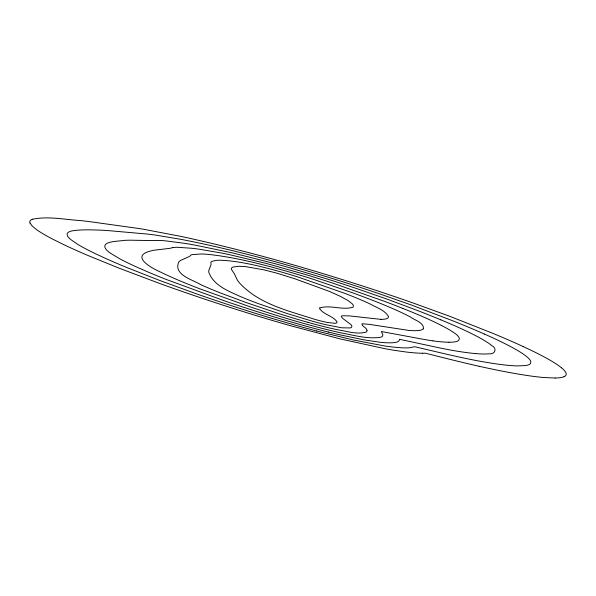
<?xml version="1.0" encoding="UTF-8"?>
<svg xmlns="http://www.w3.org/2000/svg" width="596" height="596" viewBox="0 0 596 596"><rect width="100%" height="100%" fill="white"/><g stroke="black" fill="none" stroke-linecap="round" stroke-linejoin="round"><path stroke-width="0.89" d="M423.458 328.813C424.121 322.451 414.265 320.097 410.16 316.841A118.164 11.324 18 0 0 404.453 313.958A112.629 10.795 18 0 0 368.023 298.551A120.072 11.51 18 0 0 352.199 292.666L313.876 279.494A94.213 9.029 18 0 0 288.948 271.865C262.94 264.49 236.642 257.554 209.718 254.544A237.655 22.775 18 0 0 201.463 253.956L192.016 254.634A156.219 14.975 18 0 0 190.929 255.103L190.772 255.267A402.33 38.561 18 0 1 189.163 256.593L180.618 260.415A542.323 51.979 18 0 0 178.77 262.009C173.041 274.696 192.672 279.725 200.643 284.575A92.648 8.88 18 0 0 220.52 292.994L245.82 302.433L277.52 313.168A90.123 8.635 18 0 0 307.953 322.354M32.221 219.291C48.239 215.908 64.875 219.648 80.989 220.617A625.435 59.943 18 0 1 92.209 221.995L134.011 227.836A263.156 25.226 18 0 1 142.764 229.117L180.834 236.381A360.193 34.523 18 0 1 198.341 240.255C258.351 254.023 317.549 271.173 376.024 290.379A202.051 19.363 18 0 1 413.669 303.2L449.928 316.357L493.279 333.529A231.248 22.164 18 0 1 523.228 346.589M172.706 247.645L172.117 247.772A371.882 35.641 18 0 1 169.502 248.376L154.2 250.201A565.053 54.154 18 0 0 150.155 251.132C129.615 256.451 152.896 268.833 160.86 272.208A119.111 11.413 18 0 0 181.005 281.282L187.114 283.793A123.223 11.808 18 0 0 200.047 288.904L250.752 307.059A117.382 11.249 18 0 0 296.815 321.453A116.876 11.205 18 0 0 340.241 332.71C353.331 335.108 366.734 339.131 380.136 337.366A180.849 17.336 18 0 0 382.736 335.727L382.721 334.244L381.276 331.518L424.143 339.444A316.014 30.292 18 0 0 430.528 340.51L433.009 340.882M380.963 319.367L349.204 315.873L342.074 315.798A58.192 5.58 18 0 0 341.262 316.409L342.454 318.234L350.895 324.544A122.091 11.704 18 0 1 351.878 326.548L351.409 327.405A103.212 9.894 18 0 1 350.225 327.934L341.731 327.807L325.669 324.664A58.55 5.61 18 0 1 312.691 321.289L287.861 313.764L259.565 304.049A66.461 6.37 18 0 1 253.546 301.8A64.495 6.184 18 0 1 239.763 296.264C228.134 290.923 214.046 285.648 208.965 272.789A525.702 50.384 18 0 1 208.749 270.614L211.021 264.736A419.256 40.185 18 0 0 210.865 262.724L210.85 262.613A133.154 12.762 18 0 1 211.923 261.361L216.192 260.385A207.065 19.847 18 0 1 221.637 260.273C241.566 261.309 260.996 266.464 280.165 271.672A67.028 6.422 18 0 1 297.858 276.961L344.868 293.374A83.663 8.016 18 0 1 358.956 299.021L365.095 301.68A90.272 8.649 18 0 1 370.511 304.176C376.598 307.685 384.562 309.987 388.383 316.275A161.553 15.481 18 0 1 387.251 318.398A157.776 15.123 18 0 1 380.986 319.374M555.167 378.02L543.463 377.491A298.104 28.571 18 0 1 515.413 373.58A297.501 28.511 18 0 1 479.266 366.316M422.273 353.242L425.425 353.204L450.211 359.418A417.423 40.007 18 0 0 472.181 364.692L479.258 366.309M316.498 330.974L353.57 340.04L384.413 345.926A209.74 20.1 18 0 0 392.563 347.021L401.19 347.766A241.633 23.162 18 0 0 409.489 347.766L414.712 346.73L448.185 354.583A385.858 36.982 18 0 0 463.509 357.965L468.888 359.09A264.304 25.33 18 0 0 497.727 364.089A272.655 26.135 18 0 0 517 365.914L525.389 365.601A240.039 23.006 18 0 0 528.712 364.759C531.178 364.171 531.446 361.176 529.725 359.604A202.782 19.437 18 0 0 520.256 352.102A194.542 18.647 18 0 0 484.585 334.125M484.57 334.118L481.114 332.598A203.564 19.512 18 0 0 451.947 320.492L411.441 305.04L379.19 293.724A175.351 16.807 18 0 0 346.097 282.802C296.294 267.008 245.925 252.816 194.773 242.11A330.005 31.633 18 0 0 180.35 239.242L155.005 235.003A241.708 23.169 18 0 0 143.502 233.721L109.217 230.697A606.937 58.17 18 0 0 100.463 230.138C91.628 229.87 82.71 229.453 73.911 230.592C71.252 230.928 65.62 231.926 67.378 235.792A189.163 18.133 18 0 0 71.073 239.778L77.554 244.241A173.294 16.606 18 0 0 95.889 253.933L106.446 258.806A179.612 17.217 18 0 0 126.091 267.231L159.028 280.202L195.92 293.649A171.864 16.472 18 0 0 255.17 313.25A171.566 16.442 18 0 0 316.483 330.966M523.213 346.589L526.7 348.213A222.472 21.322 18 0 1 558.839 365.765L561.551 367.851M30.083 223.075L32.065 225.877L36.051 229.251A200.666 19.236 18 0 0 53.014 239.301L63.541 244.516A207.088 19.847 18 0 0 88.193 255.58L118.567 267.969L159.229 283.309A199.943 19.161 18 0 0 227.039 306.463A197.626 18.945 18 0 0 290.654 325.759L339.988 338.871L384.912 348.682A236.329 22.648 18 0 0 394.954 350.418L405.533 351.931A267.112 25.598 18 0 0 422.273 353.242M366.957 330.206C366.525 327.398 361.757 326.504 361.936 323.933A30.739 2.943 18 0 1 362.323 323.799L368.835 324.291L408.677 330.4A184.529 17.686 18 0 0 423.287 328.754M30.001 223.046A218.874 20.979 18 0 1 32.333 219.328M561.603 367.866A233.11 22.343 18 0 1 564.054 376.665M564.107 376.679A256.347 24.57 18 0 1 555.144 378.013M440.809 319.829A175.708 16.844 18 0 0 417.051 310.33L385.917 298.723L354.709 287.898A148.143 14.2 18 0 0 326.578 278.801L287.294 267.097A174.419 16.718 18 0 0 274.398 263.514L232.529 252.913L195.779 245.247A298.909 28.645 18 0 0 184.276 243.287L165.397 240.836A214.873 20.592 18 0 0 156.651 240.426L155.474 240.464A322.332 30.895 18 0 1 152.546 240.583L130.159 240.195A585.339 56.106 18 0 0 123.797 240.411C119.446 241.432 98.273 240.791 106.796 250.268A163.46 15.667 18 0 0 110.752 253.397L119.543 258.671A146.124 14.006 18 0 0 137.959 267.626L147.987 272A152.367 14.602 18 0 0 166.373 279.517L225.065 301.047A144.12 13.812 18 0 0 328.277 332.046M440.802 319.821A171.693 16.457 18 0 1 447.268 322.54A167.215 16.025 18 0 1 481.68 338.945A175.179 16.792 18 0 1 491.618 345.479C497.638 348.273 494.985 354.791 488.914 353.823A244.144 23.4 18 0 1 475.459 353.57M475.444 353.562A242.848 23.274 18 0 1 453.4 350.56L449.593 349.867A350.515 33.592 18 0 1 439.207 347.818L399.484 339.288L399.111 340.793L397.39 341.903A210.47 20.175 18 0 1 391.691 342.819L386.655 342.782A186.488 17.873 18 0 1 380.36 342.29L363.791 339.839L339.169 334.661A148.046 14.192 18 0 1 328.187 332.002M366.957 330.206A151.339 14.505 18 0 1 366.22 332.054C356.803 334.81 346.716 331.085 337.306 329.722A88.178 8.448 18 0 1 307.961 322.354M402.747 308.385A147.1 14.095 18 0 0 384.472 301.33L332.799 283.122A121.144 11.615 18 0 0 305.167 274.428L266.352 263.462L229.959 254.775A200.889 19.251 18 0 0 221.168 252.972L200.897 249.456A268.2 25.703 18 0 0 192.091 248.286L177.034 247.273A182.316 17.478 18 0 0 172.691 247.638M402.769 308.385A139.889 13.41 18 0 1 441.427 325.431M441.405 325.423A146.191 14.013 18 0 1 450.971 330.75C453.712 332.523 463.36 337.999 457.445 341.232A216.832 20.785 18 0 1 449.012 342.223M448.989 342.216A213.1 20.428 18 0 1 433.031 340.89M319.814 307.946L319.709 308.803C324.03 314.919 333.112 315.798 337.187 322.064L336.368 323.077L335.168 323.3L327.979 322.563A31.871 3.054 18 0 1 314.651 319.307C288.784 310.896 260.035 304.422 240.516 284.024A507.941 48.686 18 0 1 237.215 279.837L234.265 273.624L231.203 269.049L231.859 267.619L232.887 267.068L238.84 266.256L245.232 266.576L263.983 269.846L276.41 273.05L294.908 278.801L329.573 291.474L340.696 296.503L348.168 300.652L352.34 303.908L353.309 305.204L353.219 307.111C342.611 310.605 330.467 304.563 319.814 307.946"/></g></svg>
